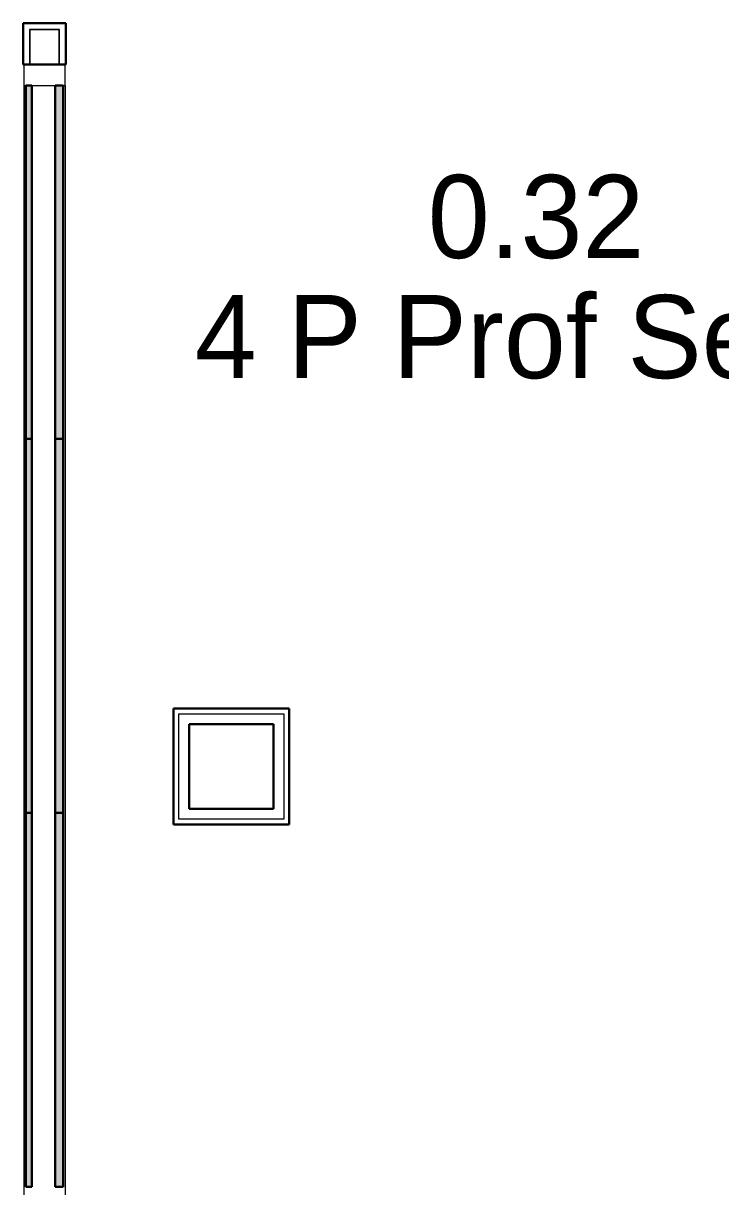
# Model space of a CAD drawing. Header units: millimetres. Extents: x 90978 to 295199, y -4084 to 97293.
# Drawn here: x 163100 to 164778, y 20052 to 22852 of the extents above; entities that cross this region are included whole.
import ezdxf

# ---------------------------------------------------------------- set-up
doc = ezdxf.new("R2010")
doc.units = ezdxf.units.MM
doc.header["$MEASUREMENT"] = 0
for name, color, linetype, lineweight in [('A-AREA-IDEN', 7, 'CONTINUOUS', 9), ('CSM-STL-XX-ZZ-M3-A-XXXX-00001_detached _19_04_21__rvt-1-Level 0$0$A-GLAZ-CURT', 7, 'CONTINUOUS', 9), ('CSM-STL-XX-ZZ-M3-A-XXXX-00001_detached _19_04_21__rvt-1-Level 0$0$A-GLAZ-CWMG', 7, 'CONTINUOUS', 9), ('CSM-STL-XX-ZZ-M3-A-XXXX-00001_detached _19_04_21__rvt-1-Level 0$0$A-WALL', 7, 'CONTINUOUS', 9), ('CSM-STL-XX-ZZ-M3-A-XXXX-00001_detached _19_04_21__rvt-1-Level 0$0$I-WALL', 7, 'CONTINUOUS', 9)]:
    doc.layers.add(name, color=color, linetype=linetype, lineweight=lineweight)
doc.styles.add('Century Gothic', font='GOTHIC.TTF', dxfattribs={"height": 200})

msp = doc.modelspace()

# ---------------------------------------------------------------- hatches: boundary and pattern name
at = {"layer": 'CSM-STL-XX-ZZ-M3-A-XXXX-00001_detached _19_04_21__rvt-1-Level 0$0$A-GLAZ-CURT'}
h = msp.add_hatch(color=256, dxfattribs=at)
h.paths.add_polyline_path([(163196.3, 21852.2), (163196.3, 22702.2), (163176.8, 22702.2), (163176.8, 21852.2)], flags=0)
h.paths.add_polyline_path([(163106.3, 21852.2), (163120.8, 21852.2), (163120.8, 22702.2), (163106.3, 22702.2), (163106.3, 21962.5)], flags=0)
h = msp.add_hatch(color=256, dxfattribs=at)
h.paths.add_polyline_path([(163176.8, 20952.2), (163196.3, 20952.2), (163196.3, 21852.2), (163176.8, 21852.2)], flags=0)
h.paths.add_polyline_path([(163120.8, 20952.2), (163120.8, 21852.2), (163106.3, 21852.2), (163106.3, 20952.2)], flags=0)
h = msp.add_hatch(color=256, dxfattribs=at)
h.paths.add_polyline_path([(163176.8, 20052.2), (163196.3, 20052.2), (163196.3, 20952.2), (163176.8, 20952.2)], flags=0)
h.paths.add_polyline_path([(163120.8, 20052.2), (163120.8, 20952.2), (163106.3, 20952.2), (163106.3, 20052.2)], flags=0)

# ---------------------------------------------------------------- linework, layer by layer
at = {"layer": 'CSM-STL-XX-ZZ-M3-A-XXXX-00001_detached _19_04_21__rvt-1-Level 0$0$A-GLAZ-CURT', "lineweight": 30}
for p, q in [((163106.3, 22702.2), (163106.3, 21852.2)), ((163120.8, 22702.2), (163106.3, 22702.2)), ((163120.8, 21852.2), (163120.8, 22702.2)), ((163176.8, 22702.2), (163176.8, 21852.2)), ((163196.3, 22702.2), (163176.8, 22702.2)), ((163196.3, 21852.2), (163196.3, 22702.2)), ((163106.3, 21852.2), (163106.3, 20952.2)), ((163120.8, 21852.2), (163106.3, 21852.2)), ((163106.3, 21852.2), (163120.8, 21852.2)), ((163120.8, 20952.2), (163120.8, 21852.2)), ((163176.8, 21852.2), (163176.8, 20952.2)), ((163196.3, 21852.2), (163176.8, 21852.2)), ((163176.8, 21852.2), (163196.3, 21852.2)), ((163196.3, 20952.2), (163196.3, 21852.2)), ((163106.3, 20952.2), (163106.3, 20052.2)), ((163120.8, 20952.2), (163106.3, 20952.2)), ((163106.3, 20952.2), (163120.8, 20952.2)), ((163120.8, 20052.2), (163120.8, 20952.2)), ((163176.8, 20952.2), (163176.8, 20052.2)), ((163196.3, 20952.2), (163176.8, 20952.2)), ((163176.8, 20952.2), (163196.3, 20952.2)), ((163196.3, 20052.2), (163196.3, 20952.2)), ((163106.3, 20052.2), (163120.8, 20052.2)), ((163176.8, 20052.2), (163196.3, 20052.2))]:
    msp.add_line(p, q, dxfattribs=at)
at = {"layer": 'CSM-STL-XX-ZZ-M3-A-XXXX-00001_detached _19_04_21__rvt-1-Level 0$0$A-GLAZ-CWMG', "lineweight": 20, "extrusion": (0, 0, -1)}
for p, q in [((163201.3, 22752.2), (163101.3, 22752.2)), ((163101.3, 22752.2), (163101.3, 22702.2)), ((163201.3, 22702.2), (163201.3, 22752.2)), ((163101.3, 22702.2), (163201.3, 22702.2))]:
    msp.add_line(p, q, dxfattribs=at)
at = {"layer": 'CSM-STL-XX-ZZ-M3-A-XXXX-00001_detached _19_04_21__rvt-1-Level 0$0$A-GLAZ-CWMG'}
for p, q in [((163101.3, 22702.2), (163101.3, 21852.2)), ((163201.3, 22702.2), (163201.3, 21852.2)), ((163101.3, 21852.2), (163101.3, 20952.2)), ((163201.3, 21852.2), (163201.3, 20952.2)), ((163101.3, 20952.2), (163101.3, 20052.2)), ((163201.3, 20952.2), (163201.3, 20052.2)), ((163101.3, 20052.2), (163101.3, 19202.2)), ((163201.3, 20052.2), (163201.3, 19202.2))]:
    msp.add_line(p, q, dxfattribs=at)
at = {"layer": 'CSM-STL-XX-ZZ-M3-A-XXXX-00001_detached _19_04_21__rvt-1-Level 0$0$A-WALL'}
for p, q in [((163115.3, 22836.7), (163115.3, 22752.2)), ((163151.3, 22836.7), (163115.3, 22836.7)), ((163116.3, 22835.7), (163116.3, 22752.2)), ((163151.3, 22835.7), (163116.3, 22835.7)), ((163187.3, 22836.7), (163151.3, 22836.7)), ((163186.3, 22835.7), (163151.3, 22835.7)), ((163186.3, 22752.2), (163186.3, 22835.7)), ((163187.3, 22752.2), (163187.3, 22836.7)), ((163474.2, 21190.1), (163499.2, 21190.1)), ((163474.2, 20936.5), (163474.2, 21190.1)), ((163499.2, 21190.1), (163727.4, 21190.1)), ((163727.4, 21190.1), (163727.4, 21165.1)), ((163727.4, 21165.1), (163727.4, 20961.5)), ((163727.4, 20961.5), (163727.4, 20936.5)), ((163499.2, 20936.5), (163474.2, 20936.5)), ((163727.4, 20936.5), (163499.2, 20936.5))]:
    msp.add_line(p, q, dxfattribs=at)
at = {"layer": 'CSM-STL-XX-ZZ-M3-A-XXXX-00001_detached _19_04_21__rvt-1-Level 0$0$I-WALL', "lineweight": 30}
for p, q in [((163100.3, 22851.7), (163100.3, 22752.2)), ((163202.3, 22851.7), (163100.3, 22851.7)), ((163202.3, 22752.2), (163202.3, 22851.7)), ((163100.3, 22752.2), (163202.3, 22752.2)), ((163461.7, 21202.6), (163461.7, 20924)), ((163474.2, 21202.6), (163461.7, 21202.6)), ((163499.2, 21202.6), (163474.2, 21202.6)), ((163739.9, 21202.6), (163499.2, 21202.6)), ((163739.9, 21190.1), (163739.9, 21202.6)), ((163499.2, 21165.1), (163702.4, 21165.1)), ((163499.2, 20961.5), (163499.2, 21165.1)), ((163702.4, 21165.1), (163702.4, 20961.5)), ((163739.9, 21165.1), (163739.9, 21190.1)), ((163739.9, 20961.5), (163739.9, 21165.1)), ((163702.4, 20961.5), (163499.2, 20961.5)), ((163739.9, 20936.5), (163739.9, 20961.5)), ((163461.7, 20924), (163474.2, 20924)), ((163474.2, 20924), (163499.2, 20924)), ((163499.2, 20924), (163739.9, 20924)), ((163739.9, 20924), (163739.9, 20936.5))]:
    msp.add_line(p, q, dxfattribs=at)

# ---------------------------------------------------------------- texts
at = {"layer": 'A-AREA-IDEN', "style": 'Century Gothic'}
for s, p in [('0.32', (164073.3, 22286.8)), ('4 P Prof Serv', (163513.1, 21997.8))]:
    msp.add_text(s, height=200, dxfattribs=at).set_placement(p)

doc.saveas('drawing.dxf')
